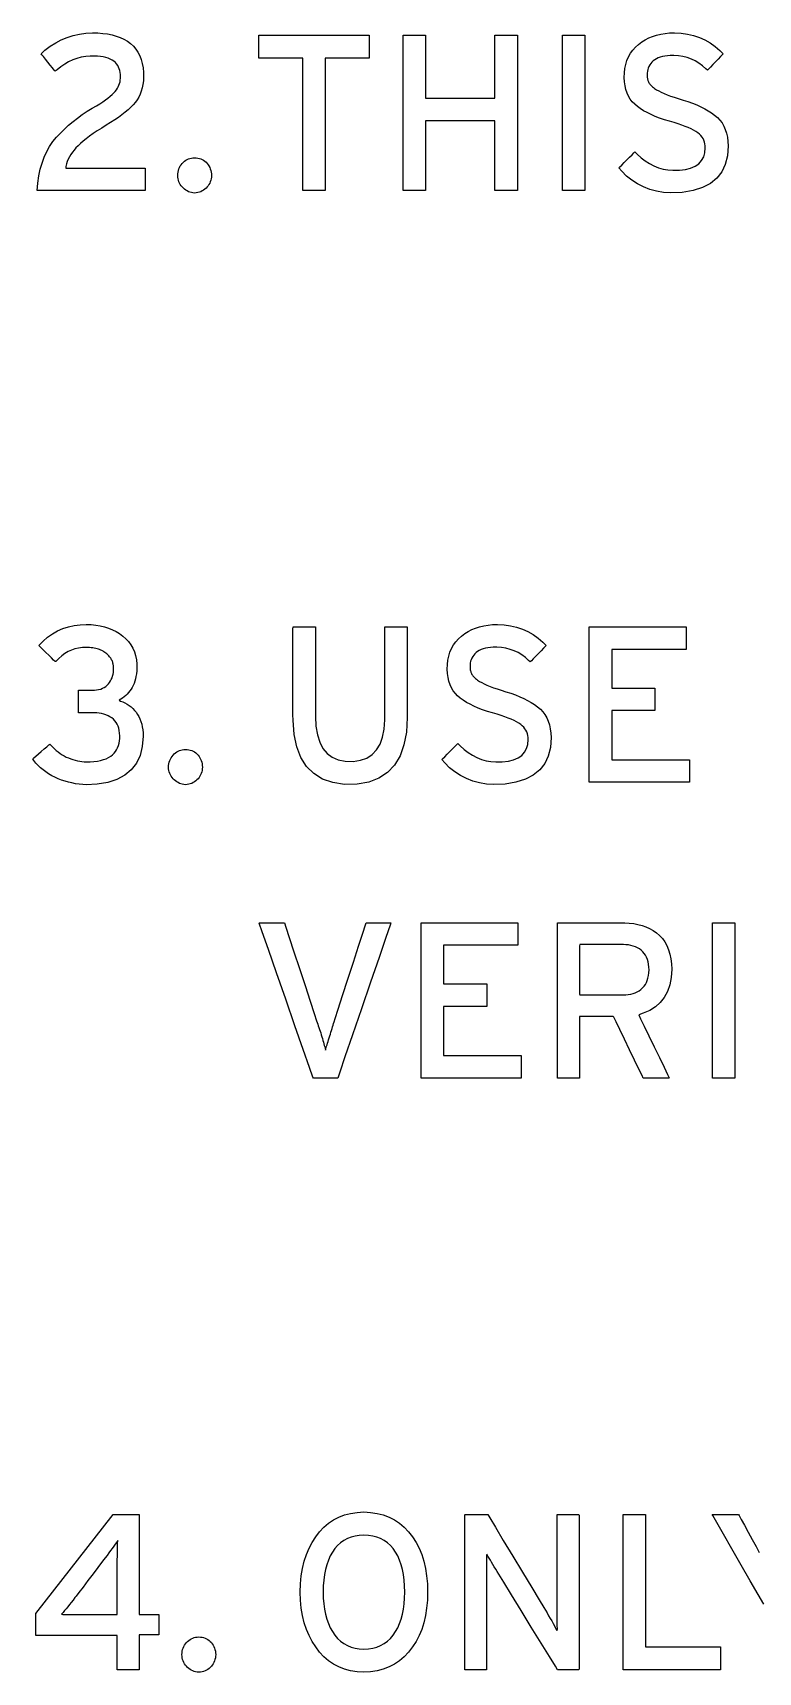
# Model space of a CAD drawing. Extents: x 1 to 47.7, y 0.2 to 33.4.
# Drawn here: x 1.01 to 2.236, y 21.392 to 24.162 of the extents above; entities that cross this region are included whole.
import ezdxf

# ---------------------------------------------------------------- set-up
doc = ezdxf.new("R2010")
doc.units = 0
doc.header["$MEASUREMENT"] = 0
doc.layers.add('6_0____DWG', color=7, linetype='CONTINUOUS')

msp = doc.modelspace()

# ---------------------------------------------------------------- linework, layer by layer
at = {"layer": '6_0____DWG'}
for points in [[(1.0174, 23.8958), (1.0185, 23.9084), (1.0202, 23.9204), (1.0226, 23.9317), (1.0256, 23.9423), (1.0292, 23.9523), (1.0335, 23.9617), (1.0384, 23.9704), (1.0439, 23.9785), (1.0501, 23.9859), (1.0566, 23.9929), (1.0635, 23.9997), (1.0706, 24.0062), (1.078, 24.0124), (1.0857, 24.0184), (1.0936, 24.0242), (1.1018, 24.0297), (1.1103, 24.0349), (1.1177, 24.0392), (1.1232, 24.0426), (1.1283, 24.0459), (1.1329, 24.0491), (1.137, 24.0522), (1.1408, 24.0552), (1.1441, 24.058), (1.1469, 24.0608), (1.1494, 24.0634), (1.1513, 24.066), (1.1529, 24.0686), (1.1544, 24.0713), (1.1556, 24.0741), (1.1566, 24.0769), (1.1574, 24.0797), (1.1579, 24.0826), (1.1583, 24.0855), (1.1584, 24.0885), (1.1583, 24.092), (1.1579, 24.0954), (1.1572, 24.0987), (1.1562, 24.1017), (1.155, 24.1046), (1.1535, 24.1072), (1.1516, 24.1097), (1.1495, 24.112), (1.1471, 24.1142), (1.1443, 24.1161), (1.141, 24.1179), (1.1374, 24.1194), (1.1334, 24.1206), (1.129, 24.1216), (1.1242, 24.1224), (1.1191, 24.1229), (1.1135, 24.1232), (1.107, 24.1232), (1.0994, 24.1225), (1.0919, 24.1211), (1.0846, 24.1191), (1.0775, 24.1165), (1.0706, 24.1132), (1.0639, 24.1093), (1.0573, 24.1048), (1.051, 24.0996), (1.048, 24.0974), (1.0462, 24.0995), (1.0433, 24.1032), (1.0395, 24.1078), (1.0354, 24.1128), (1.0314, 24.1178), (1.0279, 24.1221), (1.0252, 24.1253), (1.024, 24.1269), (1.0306, 24.1328), (1.0395, 24.1396), (1.0487, 24.1455), (1.0582, 24.1505), (1.0681, 24.1547), (1.0783, 24.158), (1.0888, 24.1603), (1.0997, 24.1618), (1.1108, 24.1624), (1.1198, 24.1622), (1.1283, 24.1615), (1.1363, 24.1604), (1.1439, 24.1589), (1.1511, 24.1568), (1.1577, 24.1544), (1.164, 24.1515), (1.1698, 24.1481), (1.1751, 24.1443), (1.1799, 24.1398), (1.1841, 24.1349), (1.1877, 24.1295), (1.1908, 24.1236), (1.1932, 24.1173), (1.1951, 24.1104), (1.1964, 24.1031), (1.197, 24.0953), (1.1971, 24.0878), (1.1968, 24.0814), (1.196, 24.0753), (1.1949, 24.0695), (1.1934, 24.064), (1.1915, 24.0588), (1.1892, 24.0538), (1.1865, 24.0492), (1.1834, 24.0449), (1.1798, 24.0408), (1.1757, 24.0366), (1.1712, 24.0324), (1.1662, 24.0281), (1.1607, 24.0238), (1.1548, 24.0195), (1.1484, 24.0151), (1.1415, 24.0106), (1.1342, 24.0061), (1.1264, 24.0013), (1.119, 23.9966), (1.1122, 23.9921), (1.1059, 23.9877), (1.1002, 23.9834), (1.0951, 23.9793), (1.0904, 23.9754), (1.0864, 23.9716), (1.0828, 23.9679), (1.0797, 23.9642), (1.0769, 23.9605), (1.0743, 23.9566), (1.072, 23.9528), (1.07, 23.9488), (1.0683, 23.9448), (1.0669, 23.9408), (1.0657, 23.9367), (1.0657, 23.9339), (1.0735, 23.9339), (1.0886, 23.9339), (1.1086, 23.9339), (1.1312, 23.9339), (1.1538, 23.9339), (1.1743, 23.9339), (1.19, 23.9339), (1.1988, 23.9339), (1.1998, 23.9335), (1.1998, 23.9307), (1.1998, 23.9261), (1.1998, 23.9202), (1.1998, 23.9138), (1.1998, 23.9075), (1.1998, 23.9019), (1.1998, 23.8978), (1.1998, 23.8959), (1.1957, 23.8958), (1.1804, 23.8958), (1.1565, 23.8958), (1.1275, 23.8958), (1.0965, 23.8958), (1.0668, 23.8958), (1.0415, 23.8958), (1.024, 23.8958)], [(2.185, 23.9712), (2.184, 23.9546), (2.1804, 23.94), (2.1744, 23.9273), (2.166, 23.9165), (2.1551, 23.9077), (2.1417, 23.9007), (2.1258, 23.8958), (2.1075, 23.8927), (2.0884, 23.8917), (2.0759, 23.8927), (2.064, 23.8947), (2.0527, 23.8978), (2.042, 23.9019), (2.0319, 23.907), (2.0224, 23.9131), (2.0136, 23.9203), (2.0053, 23.9284), (2.0006, 23.9342), (2.0023, 23.9358), (2.0054, 23.9389), (2.0094, 23.943), (2.014, 23.9475), (2.0186, 23.9521), (2.0227, 23.9562), (2.0258, 23.9593), (2.0276, 23.9611), (2.0314, 23.9574), (2.0381, 23.9512), (2.045, 23.9458), (2.0522, 23.9413), (2.0596, 23.9375), (2.0673, 23.9344), (2.0752, 23.9322), (2.0834, 23.9308), (2.0919, 23.9301), (2.1027, 23.9303), (2.1129, 23.9316), (2.1218, 23.9338), (2.1293, 23.937), (2.1355, 23.9412), (2.1403, 23.9464), (2.1438, 23.9526), (2.1459, 23.9598), (2.1466, 23.968), (2.1465, 23.9715), (2.146, 23.9748), (2.1452, 23.9778), (2.1441, 23.9808), (2.1427, 23.9836), (2.141, 23.9862), (2.1389, 23.9888), (2.1365, 23.9912), (2.1338, 23.9934), (2.1305, 23.9956), (2.1267, 23.9979), (2.1224, 24), (2.1177, 24.0022), (2.1125, 24.0043), (2.1068, 24.0065), (2.1006, 24.0085), (2.0939, 24.0106), (2.0862, 24.0128), (2.0775, 24.0155), (2.0694, 24.0183), (2.0618, 24.0212), (2.0548, 24.0243), (2.0482, 24.0275), (2.0422, 24.0308), (2.0367, 24.0343), (2.0317, 24.0379), (2.0272, 24.0416), (2.0232, 24.0456), (2.0198, 24.0502), (2.0168, 24.0552), (2.0144, 24.0606), (2.0124, 24.0665), (2.011, 24.0729), (2.0101, 24.0798), (2.0097, 24.0871), (2.0099, 24.0948), (2.0107, 24.1022), (2.0122, 24.1091), (2.0142, 24.1157), (2.0169, 24.1219), (2.0202, 24.1278), (2.0241, 24.1332), (2.0286, 24.1383), (2.0338, 24.1429), (2.0392, 24.147), (2.045, 24.1506), (2.051, 24.1537), (2.0574, 24.1563), (2.0641, 24.1585), (2.0712, 24.1602), (2.0786, 24.1614), (2.0863, 24.1622), (2.0946, 24.1624), (2.1058, 24.1618), (2.1165, 24.1603), (2.1268, 24.1579), (2.1366, 24.1546), (2.1459, 24.1503), (2.1548, 24.1452), (2.1633, 24.1392), (2.1713, 24.1323), (2.1766, 24.1267), (2.1752, 24.1252), (2.1722, 24.1221), (2.1683, 24.118), (2.1638, 24.1134), (2.1592, 24.1087), (2.1551, 24.1044), (2.1519, 24.1011), (2.15, 24.0991), (2.1472, 24.1015), (2.1417, 24.1066), (2.1358, 24.111), (2.1296, 24.1148), (2.123, 24.1179), (2.1161, 24.1204), (2.1088, 24.1222), (2.1012, 24.1234), (2.0932, 24.124), (2.0872, 24.1239), (2.0825, 24.1236), (2.0782, 24.123), (2.0741, 24.1222), (2.0704, 24.1212), (2.0669, 24.12), (2.0638, 24.1185), (2.061, 24.1168), (2.0585, 24.1149), (2.0563, 24.1128), (2.0544, 24.1105), (2.0527, 24.1081), (2.0513, 24.1056), (2.0501, 24.1029), (2.0492, 24.1002), (2.0486, 24.0973), (2.0482, 24.0943), (2.0481, 24.0913), (2.0481, 24.0897), (2.0482, 24.0883), (2.0484, 24.0869), (2.0486, 24.0855), (2.0489, 24.0842), (2.0492, 24.0829), (2.0497, 24.0817), (2.0502, 24.0805), (2.0507, 24.0793), (2.0513, 24.0781), (2.0521, 24.0768), (2.0529, 24.0756), (2.0539, 24.0744), (2.055, 24.0732), (2.0561, 24.0721), (2.0574, 24.0709), (2.0588, 24.0698), (2.0608, 24.0683), (2.064, 24.0662), (2.0678, 24.0641), (2.072, 24.062), (2.0768, 24.0599), (2.082, 24.0578), (2.0878, 24.0556), (2.0941, 24.0535), (2.1009, 24.0513), (2.1089, 24.0488), (2.1171, 24.0462), (2.1248, 24.0434), (2.1321, 24.0404), (2.139, 24.0373), (2.1455, 24.034), (2.1515, 24.0306), (2.1571, 24.027), (2.1623, 24.0233), (2.167, 24.0193), (2.1711, 24.0149), (2.1748, 24.01), (2.1778, 24.0046), (2.1804, 23.9989), (2.1823, 23.9926), (2.1838, 23.9859), (2.1847, 23.9788)], [(1.312, 23.9213), (1.3118, 23.9184), (1.3114, 23.9157), (1.3108, 23.9131), (1.31, 23.9106), (1.309, 23.9082), (1.3077, 23.906), (1.3063, 23.9038), (1.3046, 23.9018), (1.3028, 23.8998), (1.3008, 23.898), (1.2987, 23.8964), (1.2964, 23.8951), (1.2941, 23.8939), (1.2916, 23.893), (1.289, 23.8923), (1.2863, 23.8919), (1.2834, 23.8916), (1.2807, 23.8919), (1.278, 23.8923), (1.2755, 23.893), (1.2731, 23.8939), (1.2708, 23.8951), (1.2685, 23.8964), (1.2665, 23.898), (1.2645, 23.8998), (1.2626, 23.9018), (1.2608, 23.9038), (1.2592, 23.906), (1.2579, 23.9082), (1.2568, 23.9106), (1.256, 23.9131), (1.2554, 23.9157), (1.255, 23.9184), (1.2549, 23.9213), (1.255, 23.9242), (1.2554, 23.9271), (1.256, 23.9298), (1.2568, 23.9324), (1.2579, 23.9349), (1.2592, 23.9373), (1.2608, 23.9395), (1.2626, 23.9417), (1.2645, 23.9436), (1.2665, 23.9454), (1.2685, 23.9469), (1.2708, 23.9481), (1.2731, 23.9492), (1.2755, 23.9501), (1.278, 23.9507), (1.2807, 23.9511), (1.2834, 23.9513), (1.2863, 23.9511), (1.289, 23.9507), (1.2916, 23.9501), (1.2941, 23.9492), (1.2964, 23.9481), (1.2987, 23.9469), (1.3008, 23.9454), (1.3028, 23.9436), (1.3046, 23.9417), (1.3063, 23.9395), (1.3077, 23.9373), (1.309, 23.9349), (1.31, 23.9324), (1.3108, 23.9298), (1.3114, 23.9271), (1.3118, 23.9242)], [(1.1966, 22.9737), (1.1951, 22.9564), (1.1912, 22.941), (1.185, 22.9278), (1.1764, 22.9166), (1.1655, 22.9075), (1.1522, 22.9004), (1.1366, 22.8954), (1.1186, 22.8925), (1.1004, 22.8916), (1.0943, 22.8919), (1.0882, 22.8925), (1.0821, 22.8933), (1.0762, 22.8945), (1.0703, 22.8958), (1.0645, 22.8975), (1.0587, 22.8994), (1.053, 22.9016), (1.0474, 22.9041), (1.0419, 22.9068), (1.0368, 22.9098), (1.0319, 22.9131), (1.0273, 22.9165), (1.023, 22.9202), (1.0189, 22.9241), (1.0152, 22.9282), (1.0117, 22.9325), (1.01, 22.9353), (1.0118, 22.9369), (1.0151, 22.9398), (1.0195, 22.9436), (1.0243, 22.9478), (1.0292, 22.9521), (1.0335, 22.9558), (1.0369, 22.9588), (1.0387, 22.9604), (1.0405, 22.9586), (1.0434, 22.9554), (1.0464, 22.9524), (1.0495, 22.9496), (1.0527, 22.947), (1.0561, 22.9446), (1.0595, 22.9423), (1.063, 22.9403), (1.0666, 22.9384), (1.0703, 22.9368), (1.0741, 22.9353), (1.0779, 22.934), (1.0817, 22.933), (1.0855, 22.9321), (1.0893, 22.9314), (1.0931, 22.9309), (1.097, 22.9305), (1.1008, 22.9304), (1.1071, 22.9305), (1.1134, 22.9309), (1.1192, 22.9316), (1.1246, 22.9326), (1.1295, 22.934), (1.134, 22.9356), (1.138, 22.9375), (1.1416, 22.9397), (1.1447, 22.9422), (1.1473, 22.9448), (1.1496, 22.9477), (1.1517, 22.9508), (1.1534, 22.9542), (1.1547, 22.9577), (1.1558, 22.9616), (1.1565, 22.9656), (1.157, 22.9699), (1.1571, 22.9744), (1.1568, 22.9788), (1.1562, 22.983), (1.1553, 22.9869), (1.1541, 22.9905), (1.1526, 22.9938), (1.1508, 22.9969), (1.1487, 22.9997), (1.1462, 23.0022), (1.1435, 23.0045), (1.1404, 23.0064), (1.1372, 23.0081), (1.1337, 23.0095), (1.1301, 23.0107), (1.1263, 23.0117), (1.1222, 23.0124), (1.118, 23.0129), (1.1136, 23.0132), (1.1108, 23.0132), (1.1093, 23.0132), (1.1065, 23.0132), (1.103, 23.0132), (1.099, 23.0132), (1.0951, 23.0132), (1.0915, 23.0132), (1.0888, 23.0132), (1.0873, 23.0132), (1.0871, 23.0137), (1.0871, 23.0164), (1.0871, 23.021), (1.0871, 23.0268), (1.0871, 23.0332), (1.0871, 23.0394), (1.0871, 23.045), (1.0871, 23.0491), (1.0871, 23.0512), (1.0876, 23.0513), (1.0894, 23.0513), (1.0924, 23.0513), (1.0961, 23.0513), (1.1, 23.0513), (1.1038, 23.0513), (1.1071, 23.0513), (1.1095, 23.0513), (1.1106, 23.0513), (1.114, 23.0514), (1.1178, 23.0517), (1.1213, 23.0524), (1.1247, 23.0533), (1.1278, 23.0545), (1.1306, 23.056), (1.1332, 23.0578), (1.1356, 23.0598), (1.1378, 23.0621), (1.1396, 23.0645), (1.1413, 23.067), (1.1427, 23.0696), (1.1439, 23.0724), (1.1449, 23.0752), (1.1456, 23.0782), (1.1461, 23.0813), (1.1464, 23.0845), (1.1465, 23.0875), (1.1465, 23.0888), (1.1464, 23.0902), (1.1463, 23.0915), (1.1461, 23.0929), (1.1459, 23.0942), (1.1456, 23.0956), (1.1453, 23.097), (1.145, 23.0985), (1.1446, 23.0999), (1.1439, 23.1014), (1.1432, 23.1028), (1.1425, 23.1041), (1.1416, 23.1054), (1.1407, 23.1067), (1.1397, 23.108), (1.1386, 23.1092), (1.1374, 23.1104), (1.1362, 23.1117), (1.1349, 23.1129), (1.1334, 23.1141), (1.1319, 23.1152), (1.1303, 23.1163), (1.1287, 23.1173), (1.1269, 23.1182), (1.125, 23.1191), (1.123, 23.12), (1.1209, 23.1207), (1.1187, 23.1214), (1.1163, 23.122), (1.1138, 23.1225), (1.1112, 23.1229), (1.1084, 23.1232), (1.1056, 23.1234), (1.1026, 23.1236), (1.0995, 23.1236), (1.0939, 23.1234), (1.0875, 23.1226), (1.0813, 23.1212), (1.0754, 23.1191), (1.0696, 23.1165), (1.0641, 23.1133), (1.0589, 23.1094), (1.0538, 23.105), (1.049, 23.0999), (1.0476, 23.0999), (1.0451, 23.1023), (1.0414, 23.106), (1.0369, 23.1104), (1.0321, 23.115), (1.0276, 23.1195), (1.0237, 23.1233), (1.0211, 23.1259), (1.0201, 23.1269), (1.0274, 23.1344), (1.0351, 23.141), (1.0433, 23.1467), (1.0518, 23.1516), (1.0608, 23.1555), (1.0701, 23.1586), (1.0799, 23.1608), (1.0901, 23.162), (1.1003, 23.1624), (1.1085, 23.1621), (1.1163, 23.1614), (1.1239, 23.1601), (1.1311, 23.1584), (1.138, 23.1563), (1.1446, 23.1536), (1.1508, 23.1505), (1.1568, 23.147), (1.1624, 23.1429), (1.1675, 23.1384), (1.172, 23.1335), (1.1758, 23.1282), (1.179, 23.1225), (1.1817, 23.1164), (1.1837, 23.1098), (1.1851, 23.1029), (1.1858, 23.0955), (1.1859, 23.0889), (1.1856, 23.0839), (1.1851, 23.0792), (1.1844, 23.0747), (1.1835, 23.0704), (1.1825, 23.0664), (1.1812, 23.0627), (1.1797, 23.0592), (1.178, 23.056), (1.1761, 23.053), (1.174, 23.0502), (1.1718, 23.0474), (1.1695, 23.0449), (1.167, 23.0425), (1.1644, 23.0402), (1.1617, 23.0381), (1.1589, 23.0361), (1.156, 23.0343), (1.1581, 23.033), (1.1621, 23.0315), (1.1658, 23.0298), (1.1694, 23.0279), (1.1728, 23.0256), (1.176, 23.0231), (1.1791, 23.0203), (1.1819, 23.0173), (1.1845, 23.014), (1.187, 23.0105), (1.1892, 23.0068), (1.1911, 23.0028), (1.1927, 22.9986), (1.194, 22.9941), (1.1951, 22.9894), (1.1959, 22.9844), (1.1964, 22.9792)], [(1.6429, 23.0052), (1.6414, 22.9806), (1.6373, 22.959), (1.6306, 22.9404), (1.6213, 22.9248), (1.6094, 22.9121), (1.595, 22.9025), (1.5779, 22.8959), (1.5583, 22.8923), (1.5366, 22.892), (1.5168, 22.8951), (1.4995, 22.9012), (1.4848, 22.9103), (1.4727, 22.9224), (1.4631, 22.9375), (1.4561, 22.9556), (1.4517, 22.9767), (1.4498, 23.0009), (1.4497, 23.0098), (1.4497, 23.0233), (1.4497, 23.0439), (1.4497, 23.0689), (1.4497, 23.0954), (1.4497, 23.1203), (1.4497, 23.141), (1.4497, 23.1545), (1.4498, 23.1582), (1.4517, 23.1582), (1.4559, 23.1582), (1.4616, 23.1582), (1.4681, 23.1582), (1.4746, 23.1582), (1.4805, 23.1582), (1.4851, 23.1582), (1.4875, 23.1582), (1.4878, 23.1561), (1.4878, 23.1445), (1.4878, 23.1251), (1.4878, 23.1009), (1.4878, 23.0747), (1.4878, 23.0494), (1.4878, 23.0278), (1.4878, 23.0127), (1.4878, 23.007), (1.4886, 22.9904), (1.4909, 22.9759), (1.4949, 22.9634), (1.5004, 22.9529), (1.5074, 22.9444), (1.5161, 22.938), (1.5263, 22.9336), (1.5381, 22.9312), (1.5513, 22.931), (1.5636, 22.9329), (1.5744, 22.9367), (1.5835, 22.9426), (1.591, 22.9503), (1.5968, 22.9601), (1.6011, 22.9718), (1.6038, 22.9855), (1.6048, 23.0011), (1.6048, 23.0082), (1.6048, 23.0219), (1.6048, 23.0427), (1.6048, 23.068), (1.6048, 23.0947), (1.6048, 23.1199), (1.6048, 23.1408), (1.6048, 23.1545), (1.6049, 23.1582), (1.6068, 23.1582), (1.611, 23.1582), (1.6167, 23.1582), (1.6232, 23.1582), (1.6297, 23.1582), (1.6356, 23.1582), (1.6402, 23.1582), (1.6426, 23.1582), (1.6429, 23.1561), (1.6429, 23.1443), (1.6429, 23.1247), (1.6429, 23.1002), (1.6429, 23.0737), (1.6429, 23.0481), (1.6429, 23.0262), (1.6429, 23.0109)], [(1.8858, 22.9712), (1.8848, 22.9546), (1.8812, 22.94), (1.8753, 22.9273), (1.8668, 22.9165), (1.8559, 22.9077), (1.8425, 22.9007), (1.8266, 22.8958), (1.8083, 22.8927), (1.7892, 22.8917), (1.7767, 22.8927), (1.7648, 22.8947), (1.7535, 22.8978), (1.7428, 22.9019), (1.7327, 22.907), (1.7233, 22.9131), (1.7144, 22.9203), (1.7061, 22.9284), (1.7014, 22.9342), (1.7031, 22.9358), (1.7062, 22.9389), (1.7102, 22.943), (1.7148, 22.9475), (1.7194, 22.9521), (1.7235, 22.9562), (1.7267, 22.9593), (1.7284, 22.9611), (1.7323, 22.9574), (1.7389, 22.9512), (1.7458, 22.9458), (1.753, 22.9413), (1.7604, 22.9375), (1.7681, 22.9344), (1.776, 22.9322), (1.7842, 22.9308), (1.7927, 22.9301), (1.8035, 22.9303), (1.8137, 22.9316), (1.8226, 22.9338), (1.8301, 22.937), (1.8363, 22.9412), (1.8411, 22.9464), (1.8446, 22.9526), (1.8467, 22.9598), (1.8474, 22.968), (1.8473, 22.9715), (1.8468, 22.9748), (1.846, 22.9778), (1.8449, 22.9808), (1.8435, 22.9836), (1.8418, 22.9862), (1.8397, 22.9888), (1.8373, 22.9912), (1.8346, 22.9934), (1.8313, 22.9956), (1.8275, 22.9979), (1.8233, 23), (1.8185, 23.0022), (1.8133, 23.0043), (1.8076, 23.0065), (1.8014, 23.0085), (1.7947, 23.0106), (1.787, 23.0128), (1.7783, 23.0155), (1.7702, 23.0183), (1.7626, 23.0212), (1.7556, 23.0243), (1.749, 23.0275), (1.743, 23.0308), (1.7375, 23.0343), (1.7325, 23.0379), (1.728, 23.0416), (1.7241, 23.0456), (1.7206, 23.0502), (1.7176, 23.0552), (1.7152, 23.0606), (1.7132, 23.0665), (1.7118, 23.0729), (1.7109, 23.0798), (1.7105, 23.0871), (1.7107, 23.0948), (1.7115, 23.1022), (1.713, 23.1091), (1.715, 23.1157), (1.7177, 23.1219), (1.721, 23.1278), (1.7249, 23.1332), (1.7294, 23.1383), (1.7346, 23.1429), (1.74, 23.147), (1.7458, 23.1506), (1.7518, 23.1537), (1.7582, 23.1563), (1.7649, 23.1585), (1.772, 23.1602), (1.7794, 23.1614), (1.7871, 23.1622), (1.7954, 23.1624), (1.8066, 23.1618), (1.8173, 23.1603), (1.8276, 23.1579), (1.8374, 23.1546), (1.8467, 23.1503), (1.8556, 23.1452), (1.8641, 23.1392), (1.8721, 23.1323), (1.8774, 23.1267), (1.876, 23.1252), (1.873, 23.1221), (1.8691, 23.118), (1.8646, 23.1134), (1.8601, 23.1087), (1.8559, 23.1044), (1.8527, 23.1011), (1.8508, 23.0991), (1.848, 23.1015), (1.8425, 23.1066), (1.8366, 23.111), (1.8304, 23.1148), (1.8238, 23.1179), (1.8169, 23.1204), (1.8096, 23.1222), (1.802, 23.1234), (1.794, 23.124), (1.788, 23.1239), (1.7833, 23.1236), (1.779, 23.123), (1.7749, 23.1222), (1.7712, 23.1212), (1.7677, 23.12), (1.7646, 23.1185), (1.7618, 23.1168), (1.7593, 23.1149), (1.7571, 23.1128), (1.7552, 23.1105), (1.7535, 23.1081), (1.7521, 23.1056), (1.7509, 23.1029), (1.75, 23.1002), (1.7494, 23.0973), (1.749, 23.0943), (1.7489, 23.0913), (1.7489, 23.0897), (1.749, 23.0883), (1.7492, 23.0869), (1.7494, 23.0855), (1.7497, 23.0842), (1.7501, 23.0829), (1.7505, 23.0817), (1.751, 23.0805), (1.7515, 23.0793), (1.7521, 23.0781), (1.7529, 23.0768), (1.7537, 23.0756), (1.7547, 23.0744), (1.7558, 23.0732), (1.7569, 23.0721), (1.7582, 23.0709), (1.7596, 23.0698), (1.7616, 23.0683), (1.7649, 23.0662), (1.7686, 23.0641), (1.7728, 23.062), (1.7776, 23.0599), (1.7828, 23.0578), (1.7886, 23.0556), (1.7949, 23.0535), (1.8017, 23.0513), (1.8097, 23.0488), (1.8179, 23.0462), (1.8256, 23.0434), (1.8329, 23.0404), (1.8398, 23.0373), (1.8463, 23.034), (1.8523, 23.0306), (1.8579, 23.027), (1.8631, 23.0233), (1.8678, 23.0193), (1.872, 23.0149), (1.8756, 23.01), (1.8786, 23.0046), (1.8812, 22.9989), (1.8832, 22.9926), (1.8846, 22.9859), (1.8855, 22.9788)], [(1.2966, 22.9213), (1.2964, 22.9184), (1.296, 22.9157), (1.2954, 22.9131), (1.2946, 22.9106), (1.2936, 22.9082), (1.2923, 22.906), (1.2909, 22.9038), (1.2892, 22.9018), (1.2874, 22.8998), (1.2854, 22.898), (1.2833, 22.8964), (1.2811, 22.8951), (1.2787, 22.8939), (1.2762, 22.893), (1.2736, 22.8923), (1.2709, 22.8919), (1.2681, 22.8916), (1.2653, 22.8919), (1.2627, 22.8923), (1.2601, 22.893), (1.2577, 22.8939), (1.2554, 22.8951), (1.2532, 22.8964), (1.2511, 22.898), (1.2491, 22.8998), (1.2472, 22.9018), (1.2454, 22.9038), (1.2438, 22.906), (1.2425, 22.9082), (1.2414, 22.9106), (1.2406, 22.9131), (1.24, 22.9157), (1.2396, 22.9184), (1.2395, 22.9213), (1.2396, 22.9242), (1.24, 22.9271), (1.2406, 22.9298), (1.2414, 22.9324), (1.2425, 22.9349), (1.2438, 22.9373), (1.2454, 22.9395), (1.2472, 22.9417), (1.2491, 22.9436), (1.2511, 22.9454), (1.2532, 22.9469), (1.2554, 22.9481), (1.2577, 22.9492), (1.2601, 22.9501), (1.2627, 22.9507), (1.2653, 22.9511), (1.2681, 22.9513), (1.2709, 22.9511), (1.2736, 22.9507), (1.2762, 22.9501), (1.2787, 22.9492), (1.2811, 22.9481), (1.2833, 22.9469), (1.2854, 22.9454), (1.2874, 22.9436), (1.2892, 22.9417), (1.2909, 22.9395), (1.2923, 22.9373), (1.2936, 22.9349), (1.2946, 22.9324), (1.2954, 22.9298), (1.296, 22.9271), (1.2964, 22.9242)], [(1.5253, 22.3958), (1.5238, 22.3958), (1.5197, 22.3958), (1.5138, 22.3958), (1.5068, 22.3958), (1.4997, 22.3958), (1.493, 22.3958), (1.4877, 22.3958), (1.4844, 22.3958), (1.4833, 22.3972), (1.4777, 22.4134), (1.467, 22.444), (1.453, 22.4842), (1.4375, 22.5291), (1.4219, 22.5737), (1.4082, 22.6133), (1.3979, 22.6428), (1.3928, 22.6575), (1.3934, 22.6582), (1.397, 22.6582), (1.4027, 22.6582), (1.4096, 22.6582), (1.417, 22.6582), (1.4241, 22.6582), (1.4301, 22.6582), (1.4341, 22.6582), (1.4354, 22.6582), (1.4378, 22.6509), (1.4435, 22.6336), (1.4514, 22.6093), (1.4606, 22.5812), (1.4701, 22.5524), (1.4787, 22.526), (1.4855, 22.5051), (1.4895, 22.4928), (1.4906, 22.4897), (1.4915, 22.4868), (1.4925, 22.484), (1.4935, 22.4811), (1.4945, 22.4781), (1.4955, 22.4751), (1.4965, 22.472), (1.4975, 22.4689), (1.4986, 22.4657), (1.4995, 22.4624), (1.5004, 22.4593), (1.5012, 22.4564), (1.5019, 22.4537), (1.5026, 22.4511), (1.5033, 22.4487), (1.5039, 22.4465), (1.5044, 22.4445), (1.5049, 22.4432), (1.5054, 22.4452), (1.5059, 22.4473), (1.5066, 22.4496), (1.5073, 22.452), (1.5081, 22.4547), (1.5089, 22.4575), (1.5099, 22.4604), (1.5109, 22.4636), (1.5119, 22.4669), (1.5129, 22.4701), (1.5138, 22.4733), (1.5148, 22.4764), (1.5157, 22.4795), (1.5166, 22.4825), (1.5175, 22.4854), (1.5184, 22.4882), (1.5192, 22.491), (1.521, 22.4964), (1.526, 22.5122), (1.5335, 22.5353), (1.5425, 22.5629), (1.5518, 22.5918), (1.5605, 22.6188), (1.5677, 22.6409), (1.5722, 22.6549), (1.5734, 22.6582), (1.5758, 22.6582), (1.5805, 22.6582), (1.5869, 22.6582), (1.594, 22.6582), (1.6012, 22.6582), (1.6077, 22.6582), (1.6126, 22.6582), (1.6152, 22.6582), (1.614, 22.6542), (1.6069, 22.6335), (1.5954, 22.5998), (1.581, 22.5578), (1.5654, 22.5126), (1.5504, 22.4688), (1.5376, 22.4315), (1.5287, 22.4056)], [(2.0898, 22.5798), (2.0889, 22.5658), (2.0864, 22.5532), (2.0826, 22.542), (2.0773, 22.532), (2.0705, 22.5234), (2.0624, 22.516), (2.0527, 22.51), (2.0416, 22.5054), (2.0341, 22.5025), (2.0373, 22.4959), (2.0434, 22.4834), (2.0513, 22.4669), (2.0602, 22.4486), (2.069, 22.4304), (2.0769, 22.4142), (2.0827, 22.4021), (2.0856, 22.3961), (2.0849, 22.3958), (2.0812, 22.3958), (2.0754, 22.3958), (2.0683, 22.3958), (2.0607, 22.3958), (2.0534, 22.3958), (2.0473, 22.3958), (2.0431, 22.3958), (2.0418, 22.3959), (2.0396, 22.4004), (2.0344, 22.4111), (2.0271, 22.4262), (2.0186, 22.4437), (2.0099, 22.4615), (2.002, 22.4779), (1.9957, 22.4909), (1.992, 22.4985), (1.991, 22.4997), (1.9871, 22.4997), (1.9802, 22.4997), (1.9712, 22.4997), (1.9614, 22.4997), (1.9516, 22.4997), (1.9431, 22.4997), (1.9369, 22.4997), (1.9341, 22.4997), (1.934, 22.4971), (1.934, 22.4878), (1.934, 22.4737), (1.934, 22.4567), (1.934, 22.4388), (1.934, 22.4218), (1.934, 22.4077), (1.934, 22.3985), (1.934, 22.3958), (1.9321, 22.3958), (1.9281, 22.3958), (1.9225, 22.3958), (1.9162, 22.3958), (1.9098, 22.3958), (1.904, 22.3958), (1.8995, 22.3958), (1.897, 22.3958), (1.8967, 22.3988), (1.8967, 22.418), (1.8967, 22.4508), (1.8967, 22.4922), (1.8967, 22.5374), (1.8967, 22.5815), (1.8967, 22.6195), (1.8967, 22.6467), (1.8967, 22.6581), (1.9001, 22.6582), (1.9106, 22.6582), (1.9261, 22.6582), (1.9445, 22.6582), (1.9638, 22.6582), (1.9818, 22.6582), (1.9965, 22.6582), (2.0059, 22.6582), (2.0103, 22.6582), (2.0181, 22.6578), (2.0255, 22.6569), (2.0327, 22.6555), (2.0396, 22.6536), (2.0461, 22.6513), (2.0523, 22.6484), (2.0583, 22.645), (2.0639, 22.6411), (2.0693, 22.6366), (2.074, 22.6315), (2.0781, 22.6259), (2.0816, 22.6196), (2.0845, 22.6128), (2.0868, 22.6054), (2.0884, 22.5975), (2.0894, 22.5889)], [(2.0514, 22.5787), (2.0512, 22.5835), (2.0506, 22.5881), (2.0498, 22.5923), (2.0486, 22.5963), (2.0471, 22.6), (2.0453, 22.6033), (2.0432, 22.6064), (2.0408, 22.6091), (2.0381, 22.6117), (2.0351, 22.614), (2.0319, 22.6159), (2.0284, 22.6176), (2.0247, 22.6189), (2.0207, 22.62), (2.0166, 22.6207), (2.0121, 22.6211), (2.0081, 22.6213), (2.0044, 22.6213), (1.9962, 22.6213), (1.9849, 22.6213), (1.972, 22.6213), (1.959, 22.6213), (1.9474, 22.6213), (1.9386, 22.6213), (1.9343, 22.6213), (1.934, 22.6195), (1.934, 22.6122), (1.934, 22.6006), (1.934, 22.5864), (1.934, 22.5714), (1.934, 22.5573), (1.934, 22.5457), (1.934, 22.5383), (1.9343, 22.5366), (1.9386, 22.5366), (1.9474, 22.5366), (1.959, 22.5366), (1.972, 22.5366), (1.9849, 22.5366), (1.9962, 22.5366), (2.0044, 22.5366), (2.0081, 22.5366), (2.0121, 22.5367), (2.0164, 22.5371), (2.0205, 22.5378), (2.0244, 22.5388), (2.0281, 22.5401), (2.0316, 22.5417), (2.0348, 22.5435), (2.0377, 22.5457), (2.0405, 22.5482), (2.043, 22.5509), (2.0452, 22.5539), (2.047, 22.5573), (2.0485, 22.5609), (2.0497, 22.5649), (2.0506, 22.5692), (2.0512, 22.5738)], [(1.6773, 21.5271), (1.6768, 21.5132), (1.6756, 21.4999), (1.6735, 21.4872), (1.6707, 21.4753), (1.6672, 21.464), (1.6628, 21.4534), (1.6577, 21.4435), (1.6518, 21.4343), (1.6451, 21.4256), (1.6377, 21.4178), (1.6297, 21.4111), (1.6211, 21.4053), (1.612, 21.4006), (1.6022, 21.3968), (1.5919, 21.3941), (1.581, 21.3923), (1.5695, 21.3916), (1.558, 21.3923), (1.5472, 21.3941), (1.537, 21.3968), (1.5274, 21.4006), (1.5183, 21.4053), (1.5099, 21.4111), (1.5021, 21.4178), (1.4948, 21.4256), (1.4881, 21.4343), (1.4821, 21.4435), (1.4768, 21.4534), (1.4723, 21.464), (1.4687, 21.4753), (1.4658, 21.4872), (1.4637, 21.4999), (1.4625, 21.5132), (1.462, 21.5271), (1.4625, 21.5411), (1.4637, 21.5544), (1.4658, 21.5671), (1.4687, 21.5791), (1.4723, 21.5904), (1.4768, 21.6011), (1.4821, 21.6111), (1.4881, 21.6205), (1.4948, 21.6291), (1.5021, 21.6368), (1.5099, 21.6434), (1.5183, 21.6491), (1.5274, 21.6538), (1.537, 21.6574), (1.5472, 21.6601), (1.558, 21.6618), (1.5695, 21.6624), (1.581, 21.6618), (1.5919, 21.6601), (1.6022, 21.6574), (1.612, 21.6538), (1.6211, 21.6491), (1.6297, 21.6434), (1.6377, 21.6368), (1.6451, 21.6291), (1.6518, 21.6205), (1.6577, 21.6111), (1.6628, 21.6011), (1.6672, 21.5904), (1.6707, 21.5791), (1.6735, 21.5671), (1.6756, 21.5544), (1.6768, 21.5411)], [(1.8968, 21.3958), (1.8931, 21.4018), (1.8833, 21.4179), (1.8691, 21.4409), (1.8524, 21.468), (1.8351, 21.4962), (1.8189, 21.5225), (1.8058, 21.5438), (1.7975, 21.5573), (1.7948, 21.5616), (1.7923, 21.5657), (1.79, 21.5697), (1.7877, 21.5736), (1.7854, 21.5774), (1.7833, 21.581), (1.7812, 21.5845), (1.7792, 21.588), (1.7773, 21.5913), (1.7765, 21.5891), (1.7765, 21.5828), (1.7766, 21.5763), (1.7766, 21.5696), (1.7766, 21.5627), (1.7767, 21.5556), (1.7767, 21.5482), (1.7768, 21.5407), (1.7769, 21.533), (1.7769, 21.5282), (1.7769, 21.516), (1.7769, 21.4976), (1.7769, 21.4755), (1.7769, 21.4522), (1.7769, 21.4301), (1.7769, 21.4117), (1.7769, 21.3995), (1.7769, 21.3958), (1.7752, 21.3958), (1.7713, 21.3958), (1.7659, 21.3958), (1.7598, 21.3958), (1.7535, 21.3958), (1.7477, 21.3958), (1.7431, 21.3958), (1.7404, 21.3958), (1.7399, 21.3977), (1.7399, 21.4147), (1.7399, 21.4456), (1.7399, 21.4857), (1.7399, 21.5303), (1.7399, 21.5744), (1.7399, 21.6135), (1.7399, 21.6428), (1.7399, 21.6574), (1.7407, 21.6582), (1.7439, 21.6582), (1.7489, 21.6582), (1.7551, 21.6582), (1.7617, 21.6582), (1.7681, 21.6582), (1.7736, 21.6582), (1.7774, 21.6582), (1.7788, 21.6582), (1.7823, 21.6524), (1.7917, 21.6368), (1.8052, 21.6143), (1.8212, 21.588), (1.8377, 21.5606), (1.8531, 21.535), (1.8656, 21.5142), (1.8736, 21.5011), (1.8762, 21.4966), (1.8791, 21.4918), (1.8818, 21.4871), (1.8844, 21.4825), (1.8869, 21.4782), (1.8893, 21.474), (1.8915, 21.4699), (1.8936, 21.4661), (1.8957, 21.4624), (1.8965, 21.4645), (1.8964, 21.471), (1.8963, 21.4777), (1.8963, 21.4846), (1.8962, 21.4916), (1.8962, 21.4989), (1.8962, 21.5063), (1.8961, 21.5139), (1.8961, 21.5217), (1.8961, 21.5265), (1.8961, 21.5386), (1.8961, 21.5569), (1.8961, 21.5789), (1.8961, 21.6021), (1.8961, 21.6241), (1.8961, 21.6424), (1.8961, 21.6546), (1.8962, 21.6582), (1.8979, 21.6582), (1.9017, 21.6582), (1.9071, 21.6582), (1.9133, 21.6582), (1.9196, 21.6582), (1.9253, 21.6582), (1.9299, 21.6582), (1.9326, 21.6582), (1.9331, 21.6564), (1.9331, 21.6394), (1.9331, 21.6084), (1.9331, 21.5683), (1.9331, 21.5238), (1.9331, 21.4796), (1.9331, 21.4405), (1.9331, 21.4113), (1.9331, 21.3967), (1.9324, 21.3958), (1.9294, 21.3958), (1.9247, 21.3958), (1.9189, 21.3958), (1.9127, 21.3958), (1.9068, 21.3958), (1.9017, 21.3958), (1.8982, 21.3958)], [(1.1536, 21.6141), (1.1515, 21.611), (1.1492, 21.6078), (1.1467, 21.6044), (1.1441, 21.6008), (1.1414, 21.5971), (1.1384, 21.5932), (1.1354, 21.5891), (1.1322, 21.5848), (1.1301, 21.582), (1.1263, 21.577), (1.1198, 21.5685), (1.1118, 21.5579), (1.1032, 21.5465), (1.0949, 21.5356), (1.0879, 21.5264), (1.0832, 21.5202), (1.0813, 21.5178), (1.0782, 21.5136), (1.0751, 21.5097), (1.0722, 21.506), (1.0693, 21.5024), (1.0665, 21.499), (1.0638, 21.4957), (1.0611, 21.4927), (1.0586, 21.4898), (1.0609, 21.489), (1.0652, 21.489), (1.0697, 21.4891), (1.0744, 21.4891), (1.0792, 21.4891), (1.0843, 21.4892), (1.0895, 21.4892), (1.0949, 21.4893), (1.099, 21.4894), (1.1022, 21.4894), (1.1085, 21.4894), (1.1169, 21.4894), (1.1264, 21.4894), (1.1357, 21.4894), (1.1439, 21.4894), (1.1499, 21.4894), (1.1525, 21.4894), (1.1525, 21.4916), (1.1525, 21.4989), (1.1525, 21.5098), (1.1525, 21.5228), (1.1525, 21.5364), (1.1525, 21.549), (1.1525, 21.559), (1.1525, 21.565), (1.1526, 21.5689), (1.1527, 21.5753), (1.1528, 21.5815), (1.1529, 21.5875), (1.153, 21.5933), (1.1531, 21.5988), (1.1533, 21.6041), (1.1534, 21.6092)], [(1.6385, 21.5271), (1.6383, 21.5374), (1.6375, 21.5472), (1.6363, 21.5565), (1.6347, 21.5652), (1.6325, 21.5733), (1.6298, 21.581), (1.6267, 21.5881), (1.6231, 21.5947), (1.619, 21.6006), (1.6144, 21.6059), (1.6093, 21.6104), (1.6038, 21.6143), (1.5979, 21.6174), (1.5915, 21.6199), (1.5846, 21.6217), (1.5773, 21.6228), (1.5695, 21.6233), (1.5618, 21.6228), (1.5546, 21.6217), (1.5479, 21.6199), (1.5416, 21.6174), (1.5357, 21.6143), (1.5302, 21.6104), (1.5252, 21.6059), (1.5206, 21.6006), (1.5165, 21.5947), (1.5128, 21.5881), (1.5096, 21.581), (1.5069, 21.5733), (1.5047, 21.5652), (1.503, 21.5565), (1.5018, 21.5472), (1.501, 21.5374), (1.5008, 21.5271), (1.501, 21.5169), (1.5018, 21.5073), (1.503, 21.4981), (1.5047, 21.4895), (1.5069, 21.4814), (1.5096, 21.4738), (1.5128, 21.4668), (1.5165, 21.4603), (1.5206, 21.4542), (1.5252, 21.4487), (1.5302, 21.444), (1.5357, 21.4399), (1.5416, 21.4366), (1.5479, 21.4341), (1.5546, 21.4322), (1.5618, 21.4312), (1.5695, 21.4308), (1.5773, 21.4312), (1.5846, 21.4322), (1.5915, 21.4341), (1.5979, 21.4366), (1.6038, 21.4399), (1.6093, 21.444), (1.6144, 21.4487), (1.619, 21.4542), (1.6231, 21.4603), (1.6267, 21.4668), (1.6298, 21.4738), (1.6325, 21.4814), (1.6347, 21.4895), (1.6363, 21.4981), (1.6375, 21.5073), (1.6383, 21.5169)], [(1.3191, 21.4213), (1.3189, 21.4184), (1.3185, 21.4157), (1.3179, 21.4131), (1.3171, 21.4106), (1.3161, 21.4082), (1.3149, 21.406), (1.3134, 21.4038), (1.3118, 21.4018), (1.3099, 21.3998), (1.3079, 21.398), (1.3058, 21.3964), (1.3036, 21.3951), (1.3012, 21.3939), (1.2987, 21.393), (1.2961, 21.3923), (1.2934, 21.3919), (1.2906, 21.3916), (1.2878, 21.3919), (1.2852, 21.3923), (1.2826, 21.393), (1.2802, 21.3939), (1.2779, 21.3951), (1.2757, 21.3964), (1.2736, 21.398), (1.2716, 21.3998), (1.2697, 21.4018), (1.2679, 21.4038), (1.2663, 21.406), (1.265, 21.4082), (1.264, 21.4106), (1.2631, 21.4131), (1.2625, 21.4157), (1.2622, 21.4184), (1.262, 21.4213), (1.2622, 21.4242), (1.2625, 21.4271), (1.2631, 21.4298), (1.264, 21.4324), (1.265, 21.4349), (1.2663, 21.4373), (1.2679, 21.4395), (1.2697, 21.4417), (1.2716, 21.4436), (1.2736, 21.4454), (1.2757, 21.4469), (1.2779, 21.4481), (1.2802, 21.4492), (1.2826, 21.4501), (1.2852, 21.4507), (1.2878, 21.4511), (1.2906, 21.4513), (1.2934, 21.4511), (1.2961, 21.4507), (1.2987, 21.4501), (1.3012, 21.4492), (1.3036, 21.4481), (1.3058, 21.4469), (1.3079, 21.4454), (1.3099, 21.4436), (1.3118, 21.4417), (1.3134, 21.4395), (1.3149, 21.4373), (1.3161, 21.4349), (1.3171, 21.4324), (1.3179, 21.4298), (1.3185, 21.4271), (1.3189, 21.4242)]]:
    msp.add_lwpolyline(points, close=True, dxfattribs=at)
for points in [[(1.5043, 24.1198), (1.5043, 23.8958), (1.4662, 23.8958), (1.4662, 24.1198), (1.392, 24.1198), (1.392, 24.1582), (1.5785, 24.1582), (1.5785, 24.1198), (1.5043, 24.1198)], [(1.7909, 23.8958), (1.7909, 24.0136), (1.6738, 24.0136), (1.6738, 23.8958), (1.6358, 23.8958), (1.6358, 24.1582), (1.6738, 24.1582), (1.6738, 24.052), (1.7909, 24.052), (1.7909, 24.1582), (1.8289, 24.1582), (1.8289, 23.8958), (1.7909, 23.8958)], [(1.9051, 23.8958), (1.9051, 24.1582), (1.9432, 24.1582), (1.9432, 23.8958), (1.9051, 23.8958)], [(1.9503, 22.8958), (1.9503, 23.1582), (2.1141, 23.1582), (2.1141, 23.1202), (1.9884, 23.1202), (1.9884, 23.0549), (2.0614, 23.0549), (2.0614, 23.0169), (1.9884, 23.0169), (1.9884, 22.9339), (2.1196, 22.9339), (2.1196, 22.8958), (1.9503, 22.8958)], [(1.6662, 22.3958), (1.6662, 22.6582), (1.8299, 22.6582), (1.8299, 22.6202), (1.7042, 22.6202), (1.7042, 22.5549), (1.7772, 22.5549), (1.7772, 22.5169), (1.7042, 22.5169), (1.7042, 22.4339), (1.8354, 22.4339), (1.8354, 22.3958), (1.6662, 22.3958)], [(2.1585, 22.3958), (2.1585, 22.6582), (2.1966, 22.6582), (2.1966, 22.3958), (2.1585, 22.3958)], [(1.1895, 21.4548), (1.1895, 21.3958), (1.1525, 21.3958), (1.1525, 21.4535), (1.0149, 21.4535), (1.0149, 21.4911), (1.1459, 21.6582), (1.1895, 21.6582), (1.1895, 21.4894), (1.2232, 21.4894), (1.2232, 21.4548), (1.1895, 21.4548)], [(2.0076, 21.3958), (2.0076, 21.6582), (2.0457, 21.6582), (2.0457, 21.4343), (2.1725, 21.4343), (2.1725, 21.3958), (2.0076, 21.3958)], [(2.2452, 21.5066), (2.2357, 21.523), (2.2225, 21.546), (2.2072, 21.5727), (2.1915, 21.6), (2.1771, 21.625), (2.1658, 21.6448), (2.1591, 21.6564), (2.1584, 21.6582), (2.1614, 21.6582), (2.1668, 21.6582), (2.1738, 21.6582), (2.1814, 21.6582), (2.189, 21.6582), (2.1956, 21.6582), (2.2004, 21.6582), (2.2027, 21.6582), (2.2037, 21.6564), (2.2072, 21.65), (2.2126, 21.6401), (2.2191, 21.6283), (2.2259, 21.6158), (2.2324, 21.6039), (2.2377, 21.5941)]]:
    msp.add_lwpolyline(points, dxfattribs=at)

doc.saveas('drawing.dxf')
